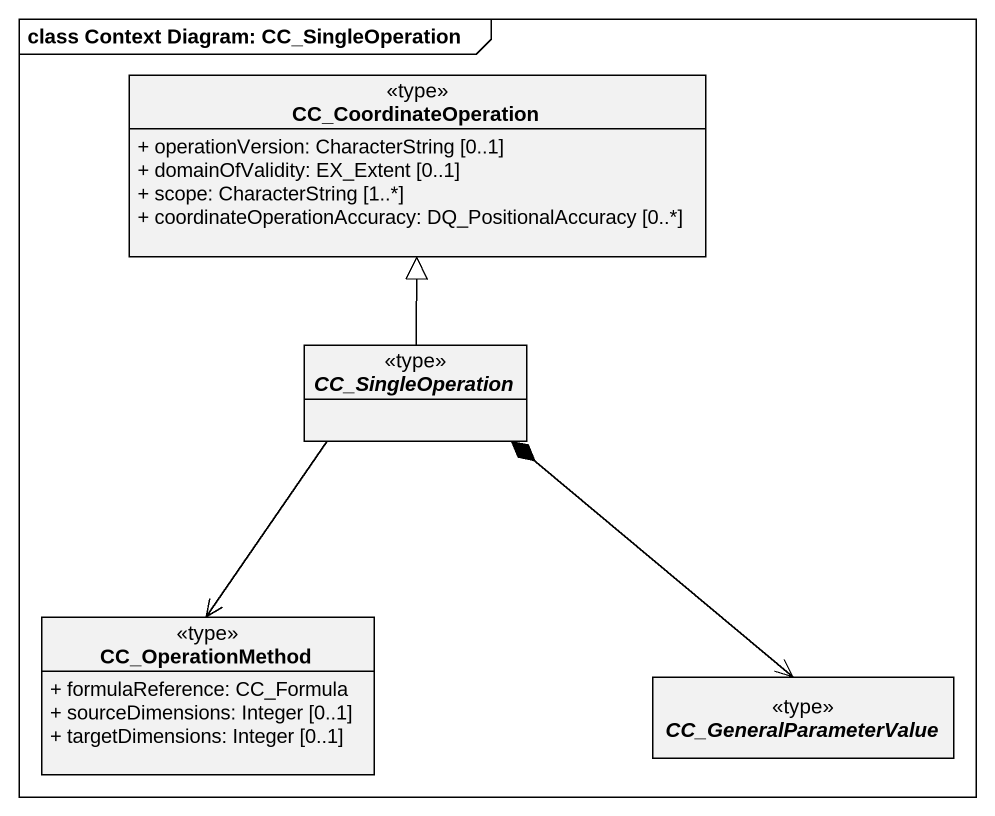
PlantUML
@startuml
mainframe class Context Diagram: CC_SingleOperation
hide circle
hide empty members
skinparam classAttributeIconSize 0
class CC_CoordinateOperation <<type>> {
  + operationVersion: CharacterString [0..1]
  + domainOfValidity: EX_Extent [0..1]
  + scope: CharacterString [1..*]
  + coordinateOperationAccuracy: DQ_PositionalAccuracy [0..*]
}
abstract class CC_SingleOperation <<type>>
class CC_OperationMethod <<type>> {
  + formulaReference: CC_Formula
  + sourceDimensions: Integer [0..1]
  + targetDimensions: Integer [0..1]
}
abstract class CC_GeneralParameterValue <<type>>
CC_SingleOperation -up-|> CC_CoordinateOperation
CC_SingleOperation --> CC_OperationMethod
CC_SingleOperation *--> CC_GeneralParameterValue
@enduml
